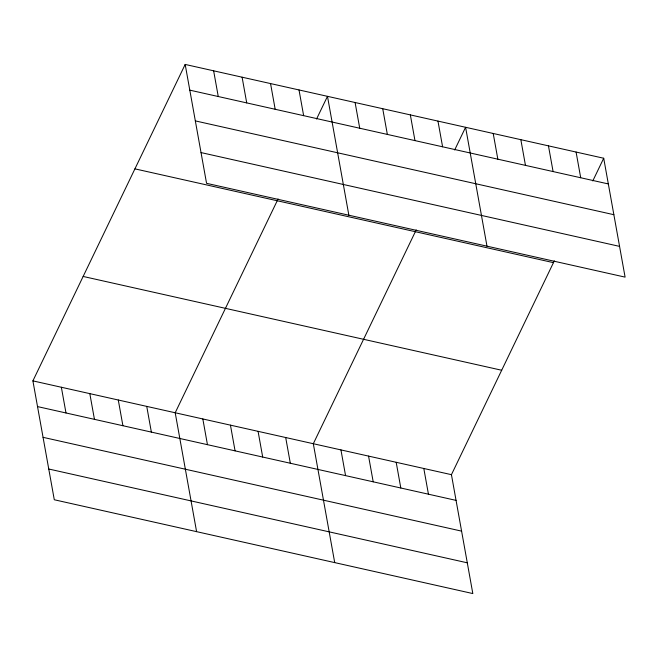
<?xml version="1.0" encoding="UTF-8"?>
<svg xmlns="http://www.w3.org/2000/svg" width="658" height="658" viewBox="0 0 658 658"><rect width="100%" height="100%" fill="white"/><g stroke="black" fill="none" stroke-linecap="round" stroke-linejoin="round"><path stroke-width="0.99" d="M554.332 260.848L451.437 474.673L472.822 593.565L54.293 499.759L32.9 380.875L185.178 64.435L603.707 158.241L625.1 277.125L206.563 183.327L185.178 64.435M278.095 198.938L175.201 412.763L196.594 531.656M316.556 119.032L327.478 96.331L348.863 215.215M416.218 229.889L313.315 443.722L334.708 562.606M454.67 149.983L465.593 127.282L486.986 246.174M592.784 180.934L603.707 158.241M189.8 90.146L608.337 183.944M195.336 120.899L613.865 214.697M201.035 152.582L619.565 246.38M134.923 168.859L553.46 262.657M83.147 276.45L501.684 370.248M32.9 380.875L451.437 474.673M37.522 406.586L456.06 500.384M43.058 437.331L461.595 531.129M48.758 469.014L467.295 562.812M576.087 152.047L580.71 177.759M548.459 145.854L553.09 171.565M520.84 139.669L525.462 165.372M493.212 133.475L497.843 159.187M437.965 121.097L442.595 146.8M410.345 114.903L414.968 140.615M382.726 108.71L387.348 134.421M423.81 468.48L428.44 494.191M355.098 102.525L359.729 128.228M396.19 462.294L400.812 488.006M368.562 456.101L373.193 481.812M299.012 89.949L303.642 115.66M340.943 449.908L345.565 475.619M270.553 83.574L275.184 109.286M242.095 77.192L246.717 102.903M285.695 437.529L290.318 463.24M213.636 70.817L218.259 96.529M258.076 431.335L262.698 457.047M230.448 425.15L235.071 450.862M202.828 418.957L207.451 444.668M146.742 406.389L151.365 432.1M118.284 400.006L122.906 425.718M89.817 393.632L94.448 419.343M61.358 387.249L65.989 412.961"/></g></svg>
